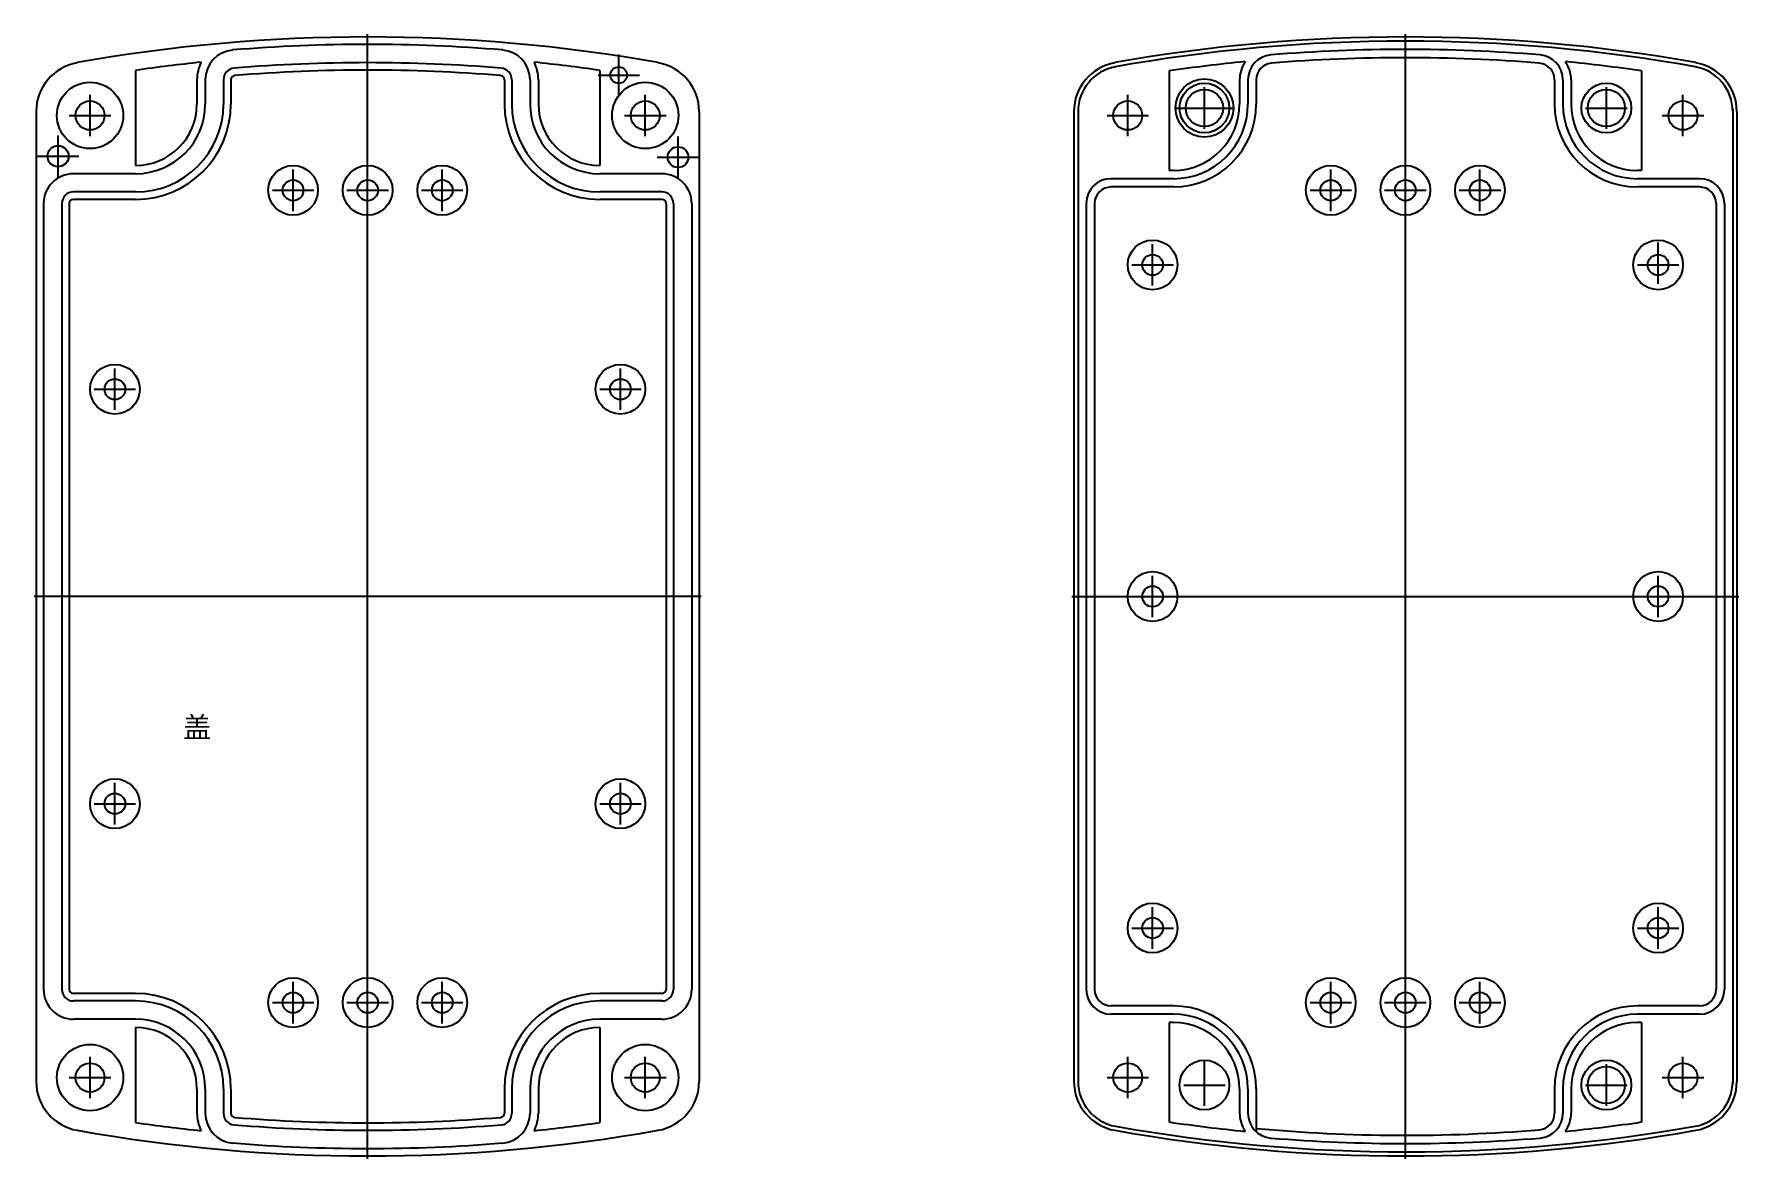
# Model space of a CAD drawing. Header units: millimetres. Extents: x 795 to 1001, y 385 to 521.
import ezdxf

# ---------------------------------------------------------------- set-up
doc = ezdxf.new("R2010")
doc.units = ezdxf.units.MM

msp = doc.modelspace()

# ---------------------------------------------------------------- linework, layer by layer
for p, q in [((835.32, 385.22), (835.32, 520.92)), ((960.54, 385.22), (960.54, 520.92)), ((960.54, 385.22), (960.54, 520.92)), ((865.62, 513.46), (865.62, 518.46)), ((807.32, 516.54), (807.32, 505.07)), ((863.32, 516.54), (863.32, 505.07)), ((932.04, 516.47), (932.04, 504.47)), ((989.04, 516.47), (989.04, 504.47)), ((814.72, 515.39), (814.72, 512.47)), ((815.72, 515.41), (815.72, 512.47)), ((817.92, 515.41), (817.92, 512.47)), ((818.82, 515.41), (818.82, 512.47)), ((851.82, 515.41), (851.82, 512.47)), ((852.72, 515.41), (852.72, 512.47)), ((854.92, 515.41), (854.92, 512.47)), ((855.92, 515.39), (855.92, 512.47)), ((863.12, 515.96), (868.12, 515.96)), ((936.29, 509.5), (936.29, 514.5)), ((940.54, 515.39), (940.54, 512.47)), ((941.54, 515.41), (941.54, 512.47)), ((942.54, 515.41), (942.54, 512.47)), ((978.54, 515.41), (978.54, 512.47)), ((979.54, 515.41), (979.54, 512.47)), ((980.54, 515.39), (980.54, 512.47)), ((984.79, 509.5), (984.79, 514.5)), ((801.82, 508.6), (801.82, 513.6)), ((868.82, 508.6), (868.82, 513.6)), ((927.04, 508.6), (927.04, 513.6)), ((994.04, 508.6), (994.04, 513.6)), ((795.32, 511.56), (795.32, 394.57)), ((799.32, 511.1), (804.32, 511.1)), ((866.32, 511.1), (871.32, 511.1)), ((875.32, 511.56), (875.32, 394.57)), ((920.54, 511.56), (920.54, 394.57)), ((921.04, 511.87), (921.04, 394.57)), ((924.54, 511.1), (929.54, 511.1)), ((932.79, 512), (939.79, 512)), ((982.29, 512), (987.29, 512)), ((991.54, 511.1), (996.54, 511.1)), ((1000.04, 511.87), (1000.04, 394.26)), ((1000.54, 511.56), (1000.54, 394.57)), ((797.96, 503.55), (797.96, 508.68)), ((872.77, 503.57), (872.77, 508.57)), ((795.46, 506.18), (800.46, 506.18)), ((870.27, 506.07), (875.27, 506.07)), ((807.32, 504.07), (799.82, 504.07)), ((826.32, 499.57), (826.32, 504.57)), ((835.32, 499.57), (835.32, 504.57)), ((844.32, 499.57), (844.32, 504.57)), ((870.82, 504.07), (863.32, 504.07)), ((932.54, 504.47), (932.04, 504.47)), ((951.54, 499.57), (951.54, 504.57)), ((960.54, 499.57), (960.54, 504.57)), ((969.54, 499.57), (969.54, 504.57)), ((989.04, 504.47), (988.54, 504.47)), ((823.82, 502.07), (828.82, 502.07)), ((832.82, 502.07), (837.82, 502.07)), ((841.82, 502.07), (846.82, 502.07)), ((932.54, 503.47), (925.04, 503.47)), ((932.54, 502.47), (925.04, 502.47)), ((949.04, 502.07), (954.04, 502.07)), ((958.04, 502.07), (963.04, 502.07)), ((967.04, 502.07), (972.04, 502.07)), ((996.04, 503.47), (988.54, 503.47)), ((996.04, 502.47), (988.54, 502.47)), ((796.22, 500.47), (796.22, 405.67)), ((798.42, 500.47), (798.42, 405.67)), ((799.32, 500.47), (799.32, 405.67)), ((807.32, 501.87), (799.82, 501.87)), ((807.32, 500.97), (799.82, 500.97)), ((870.82, 501.87), (863.32, 501.87)), ((870.82, 500.97), (863.32, 500.97)), ((871.32, 500.47), (871.32, 405.67)), ((872.22, 500.47), (872.22, 405.67)), ((874.42, 500.47), (874.42, 405.67)), ((922.04, 500.47), (922.04, 405.67)), ((923.04, 500.47), (923.04, 405.67)), ((998.04, 500.47), (998.04, 405.67)), ((999.04, 500.47), (999.04, 405.67)), ((930.04, 490.57), (930.04, 495.57)), ((991.04, 490.77), (991.04, 495.77)), ((927.54, 493.07), (932.54, 493.07)), ((988.54, 493.07), (993.54, 493.07)), ((804.82, 475.57), (804.82, 480.57)), ((865.82, 475.57), (865.82, 480.57)), ((802.32, 478.07), (807.32, 478.07)), ((863.32, 478.07), (868.32, 478.07)), ((930.04, 450.57), (930.04, 455.57)), ((991.04, 450.57), (991.04, 455.57)), ((875.57, 453.07), (795.07, 453.07)), ((920.29, 453.07), (1000.79, 453.07)), ((927.54, 453.07), (932.54, 453.07)), ((988.54, 453.07), (993.54, 453.07)), ((804.82, 425.57), (804.82, 430.57)), ((865.82, 425.57), (865.82, 430.57)), ((802.32, 428.07), (807.32, 428.07)), ((863.32, 428.07), (868.32, 428.07)), ((930.04, 410.57), (930.04, 415.57)), ((991.04, 410.57), (991.04, 415.57)), ((927.54, 413.07), (932.54, 413.07)), ((988.54, 413.07), (993.54, 413.07)), ((826.32, 401.57), (826.32, 406.57)), ((835.32, 401.57), (835.32, 406.57)), ((844.32, 401.57), (844.32, 406.57)), ((951.54, 401.57), (951.54, 406.57)), ((960.54, 401.57), (960.54, 406.57)), ((969.54, 401.57), (969.54, 406.57)), ((807.32, 405.17), (799.82, 405.17)), ((807.32, 404.27), (799.82, 404.27)), ((823.82, 404.07), (828.82, 404.07)), ((832.82, 404.07), (837.82, 404.07)), ((841.82, 404.07), (846.82, 404.07)), ((870.82, 405.17), (863.32, 405.17)), ((870.82, 404.27), (863.32, 404.27)), ((932.54, 403.67), (925.04, 403.67)), ((949.04, 404.07), (954.04, 404.07)), ((958.04, 404.07), (963.04, 404.07)), ((967.04, 404.07), (972.04, 404.07)), ((996.04, 403.67), (988.54, 403.67)), ((807.32, 402.07), (799.82, 402.07)), ((870.82, 402.07), (863.32, 402.07)), ((932.54, 402.67), (925.04, 402.67)), ((932.54, 401.67), (932.04, 401.67)), ((932.04, 401.67), (932.04, 389.66)), ((996.04, 402.67), (988.54, 402.67)), ((989.04, 401.67), (988.54, 401.67)), ((989.04, 401.67), (989.04, 389.66)), ((807.32, 401.07), (807.32, 389.59)), ((863.32, 401.07), (863.32, 389.59)), ((801.82, 392.53), (801.82, 397.53)), ((868.82, 392.53), (868.82, 397.53)), ((927.04, 392.53), (927.04, 397.53)), ((936.29, 391.63), (936.29, 397.13)), ((994.04, 392.53), (994.04, 397.53)), ((799.32, 395.03), (804.32, 395.03)), ((866.32, 395.03), (871.32, 395.03)), ((924.54, 395.03), (929.54, 395.03)), ((984.79, 391.63), (984.79, 396.63)), ((991.54, 395.03), (996.54, 395.03)), ((814.72, 393.67), (814.72, 390.74)), ((815.72, 393.67), (815.72, 390.72)), ((817.92, 393.67), (817.92, 390.72)), ((818.82, 393.67), (818.82, 390.72)), ((851.82, 393.67), (851.82, 390.72)), ((852.72, 393.67), (852.72, 390.72)), ((854.92, 393.67), (854.92, 390.72)), ((855.92, 393.67), (855.92, 390.74)), ((933.79, 394.13), (938.79, 394.13)), ((940.54, 393.67), (940.54, 390.74)), ((941.54, 393.67), (941.54, 390.72)), ((942.54, 393.67), (942.54, 388.49)), ((978.54, 393.67), (978.54, 390.72)), ((979.54, 393.67), (979.54, 390.72)), ((980.54, 393.67), (980.54, 390.74)), ((982.29, 394.13), (987.29, 394.13))]:
    msp.add_line(p, q)
for centre, radius in [((865.62, 515.96), 1), ((801.82, 511.1), 4), ((868.82, 511.1), 4), ((936.29, 512), 3.5), ((936.29, 512), 3), ((984.79, 512), 3), ((801.82, 511.1), 1.75), ((868.82, 511.1), 1.75), ((927.04, 511.1), 1.75), ((936.29, 512), 2.25), ((984.79, 512), 2.25), ((994.04, 511.1), 1.75), ((797.96, 506.18), 1.27), ((872.77, 506.07), 1.25), ((826.32, 502.07), 3), ((835.32, 502.07), 3), ((844.32, 502.07), 3), ((951.54, 502.07), 3), ((960.54, 502.07), 3), ((969.54, 502.07), 3), ((826.32, 502.07), 1.25), ((835.32, 502.07), 1.25), ((844.32, 502.07), 1.25), ((951.54, 502.07), 1.25), ((960.54, 502.07), 1.25), ((969.54, 502.07), 1.25), ((930.04, 493.07), 3), ((991.04, 493.07), 3), ((930.04, 493.07), 1.25), ((991.04, 493.07), 1.25), ((804.82, 478.07), 3), ((865.82, 478.07), 3), ((804.82, 478.07), 1.25), ((865.82, 478.07), 1.25), ((930.04, 453.07), 3), ((991.04, 453.07), 3), ((930.04, 453.07), 1.25), ((991.04, 453.07), 1.25), ((804.82, 428.07), 3), ((865.82, 428.07), 3), ((804.82, 428.07), 1.25), ((865.82, 428.07), 1.25), ((930.04, 413.07), 3), ((991.04, 413.07), 3), ((930.04, 413.07), 1.25), ((991.04, 413.07), 1.25), ((826.32, 404.07), 3), ((826.32, 404.07), 1.25), ((835.32, 404.07), 3), ((835.32, 404.07), 1.25), ((844.32, 404.07), 3), ((844.32, 404.07), 1.25), ((951.54, 404.07), 3), ((951.54, 404.07), 1.25), ((960.54, 404.07), 3), ((960.54, 404.07), 1.25), ((969.54, 404.07), 3), ((969.54, 404.07), 1.25), ((801.82, 395.03), 4), ((868.82, 395.03), 4), ((936.29, 394.13), 3), ((984.79, 394.13), 3), ((801.82, 395.03), 1.75), ((868.82, 395.03), 1.75), ((927.04, 395.03), 1.75), ((984.79, 394.13), 2.25), ((994.04, 395.03), 1.75)]:
    msp.add_circle(centre, radius)
for centre, radius, start, end in [((835.32, 320.57), 200, 79.9063, 100.0937), ((960.54, 320.57), 200, 79.9063, 100.0937), ((819.32, 515.41), 3.6, 94.6944, 180), ((835.32, 320.57), 199.1, 85.3056, 94.6944), ((851.32, 515.41), 3.6, 360, 85.3056), ((960.54, 320.57), 199.5, 79.8313, 100.1687), ((960.54, 320.57), 198.5, 85.3056, 94.6944), ((801.32, 511.56), 6, 100.0937, 180), ((835.57, 320.57), 198, 95.8924, 98.2028), ((819.32, 515.39), 4.6, 152.4112, 180), ((819.32, 515.41), 1.4, 94.6944, 180), ((835.32, 320.57), 196.9, 85.3056, 94.6944), ((835.32, 320.57), 196, 85.3056, 94.6944), ((851.32, 515.41), 1.4, 360, 85.3056), ((835.07, 320.57), 198, 81.7972, 84.1076), ((851.32, 515.39), 4.6, 360, 27.5888), ((869.32, 511.56), 6, 0, 79.9063), ((926.54, 511.56), 6, 100.0937, 180), ((926.54, 511.56), 5.5, 100.0937, 180), ((960.79, 320.57), 198, 95.6773, 98.349), ((944.54, 515.39), 4, 146.5419, 180), ((944.54, 515.41), 3, 94.6944, 180), ((944.54, 515.41), 2, 94.6944, 180), ((960.54, 320.57), 197.5, 85.3056, 94.6944), ((976.54, 515.41), 2, 360, 85.3056), ((976.54, 515.41), 3, 360, 85.3056), ((976.54, 515.39), 4, 360, 33.4581), ((960.29, 320.57), 198, 81.651, 84.3227), ((994.54, 511.56), 5.5, 0, 79.9063), ((994.54, 511.56), 6, 0, 79.9063), ((819.32, 515.41), 0.5, 94.6944, 180), ((851.32, 515.41), 0.5, 0, 85.3056), ((807.32, 512.47), 10.6, 270, 0), ((807.32, 512.47), 8.4, 270, 0), ((807.32, 512.47), 7.4, 270, 0), ((807.32, 512.47), 11.5, 270, 0), ((863.32, 512.47), 11.5, 180, 270), ((863.32, 512.47), 10.6, 180, 270), ((863.32, 512.47), 8.4, 180, 270), ((863.32, 512.47), 7.4, 180, 270), ((932.54, 512.47), 10, 270, 0), ((932.54, 512.47), 9, 270, 0), ((932.54, 512.47), 8, 270, 0), ((988.54, 512.47), 10, 180, 270), ((988.54, 512.47), 9, 180, 270), ((988.54, 512.47), 8, 180, 270), ((799.82, 500.47), 3.6, 90, 180), ((870.82, 500.47), 3.6, 360, 90), ((996.04, 500.47), 4, 359.9999999999999, 0), ((925.04, 500.47), 3, 90, 180), ((925.04, 500.47), 2, 90, 180), ((996.04, 500.47), 3, 360, 90), ((996.04, 500.47), 2, 360, 90), ((799.82, 500.47), 1.4, 90, 180), ((799.82, 500.47), 0.5, 90, 180), ((870.82, 500.47), 1.4, 360, 90), ((870.82, 500.47), 0.5, 360, 90), ((799.82, 405.67), 3.6, 180, 270), ((799.82, 405.67), 1.4, 180, 270), ((799.82, 405.67), 0.5, 180, 270), ((870.82, 405.67), 3.6, 270, 0), ((870.82, 405.67), 1.4, 270, 0), ((870.82, 405.67), 0.5, 270, 0), ((925.04, 405.67), 3, 180, 270), ((925.04, 405.67), 2, 180, 270), ((996.04, 405.67), 2, 270, 0), ((996.04, 405.67), 3, 270, 0), ((807.32, 393.67), 11.5, 0, 90), ((807.32, 393.67), 10.6, 0, 90), ((863.32, 393.67), 11.5, 90, 180), ((863.32, 393.67), 10.6, 90, 180), ((932.54, 393.67), 10, 0, 90), ((988.54, 393.67), 10, 90, 180), ((807.32, 393.67), 8.4, 0, 90), ((863.32, 393.67), 8.4, 90, 180), ((932.54, 393.67), 9, 0, 90), ((932.54, 393.67), 8, 0, 90), ((988.54, 393.67), 9, 90, 180), ((988.54, 393.67), 8, 90, 180), ((807.32, 393.67), 7.4, 0, 90), ((863.32, 393.67), 7.4, 90, 180), ((801.32, 394.57), 6, 180, 259.9063), ((869.32, 394.57), 6, 280.0937, 0), ((926.54, 394.57), 6, 180, 259.9063), ((926.54, 394.57), 5.5, 180, 259.9063), ((994.54, 394.57), 5.5, 280.0937, 0), ((994.54, 394.57), 6, 280.0937, 0), ((835.57, 585.57), 198, 261.7972, 264.1076), ((819.32, 390.74), 4.6, 180, 207.5888), ((819.32, 390.72), 3.6, 180, 265.3056), ((819.32, 390.72), 1.4, 180, 265.3056), ((819.32, 390.72), 0.5, 180, 265.3056), ((835.32, 585.57), 196.9, 265.3056, 274.6944), ((835.32, 585.57), 196, 265.3056, 274.6944), ((851.32, 390.72), 0.5, 274.6944, 0), ((851.32, 390.72), 1.4, 274.6944, 0), ((851.32, 390.72), 3.6, 274.6944, 360), ((851.32, 390.74), 4.6, 332.4112, 0), ((835.07, 585.57), 198, 275.8924, 278.2028), ((960.54, 585.57), 199.5, 259.9063, 280.1687), ((960.79, 585.57), 198, 261.651, 264.3227), ((944.54, 390.74), 4, 180, 213.4581), ((944.54, 390.72), 3, 180, 265.3056), ((960.54, 585.57), 197.5, 264.7708, 274.6944), ((976.54, 390.72), 2, 274.6944, 360), ((976.54, 390.72), 3, 274.6944, 360), ((976.54, 390.74), 4, 326.5419, 0), ((960.29, 585.57), 198, 275.6773, 278.349), ((835.32, 585.57), 200, 259.9063, 280.0937), ((835.32, 585.57), 199.1, 265.3056, 274.6944), ((960.54, 585.57), 200, 259.9063, 280.0937), ((960.54, 585.57), 198.5, 265.3056, 274.6944)]:
    msp.add_arc(centre, radius, start, end)

# ---------------------------------------------------------------- texts
at = {"insert": (813.03, 438.54), "char_height": 2.5, "width": 18.3788, "attachment_point": 1}
msp.add_mtext('{\\fSimSun|b0|i0|c134|p54;盖}', dxfattribs=at)

doc.saveas('drawing.dxf')
